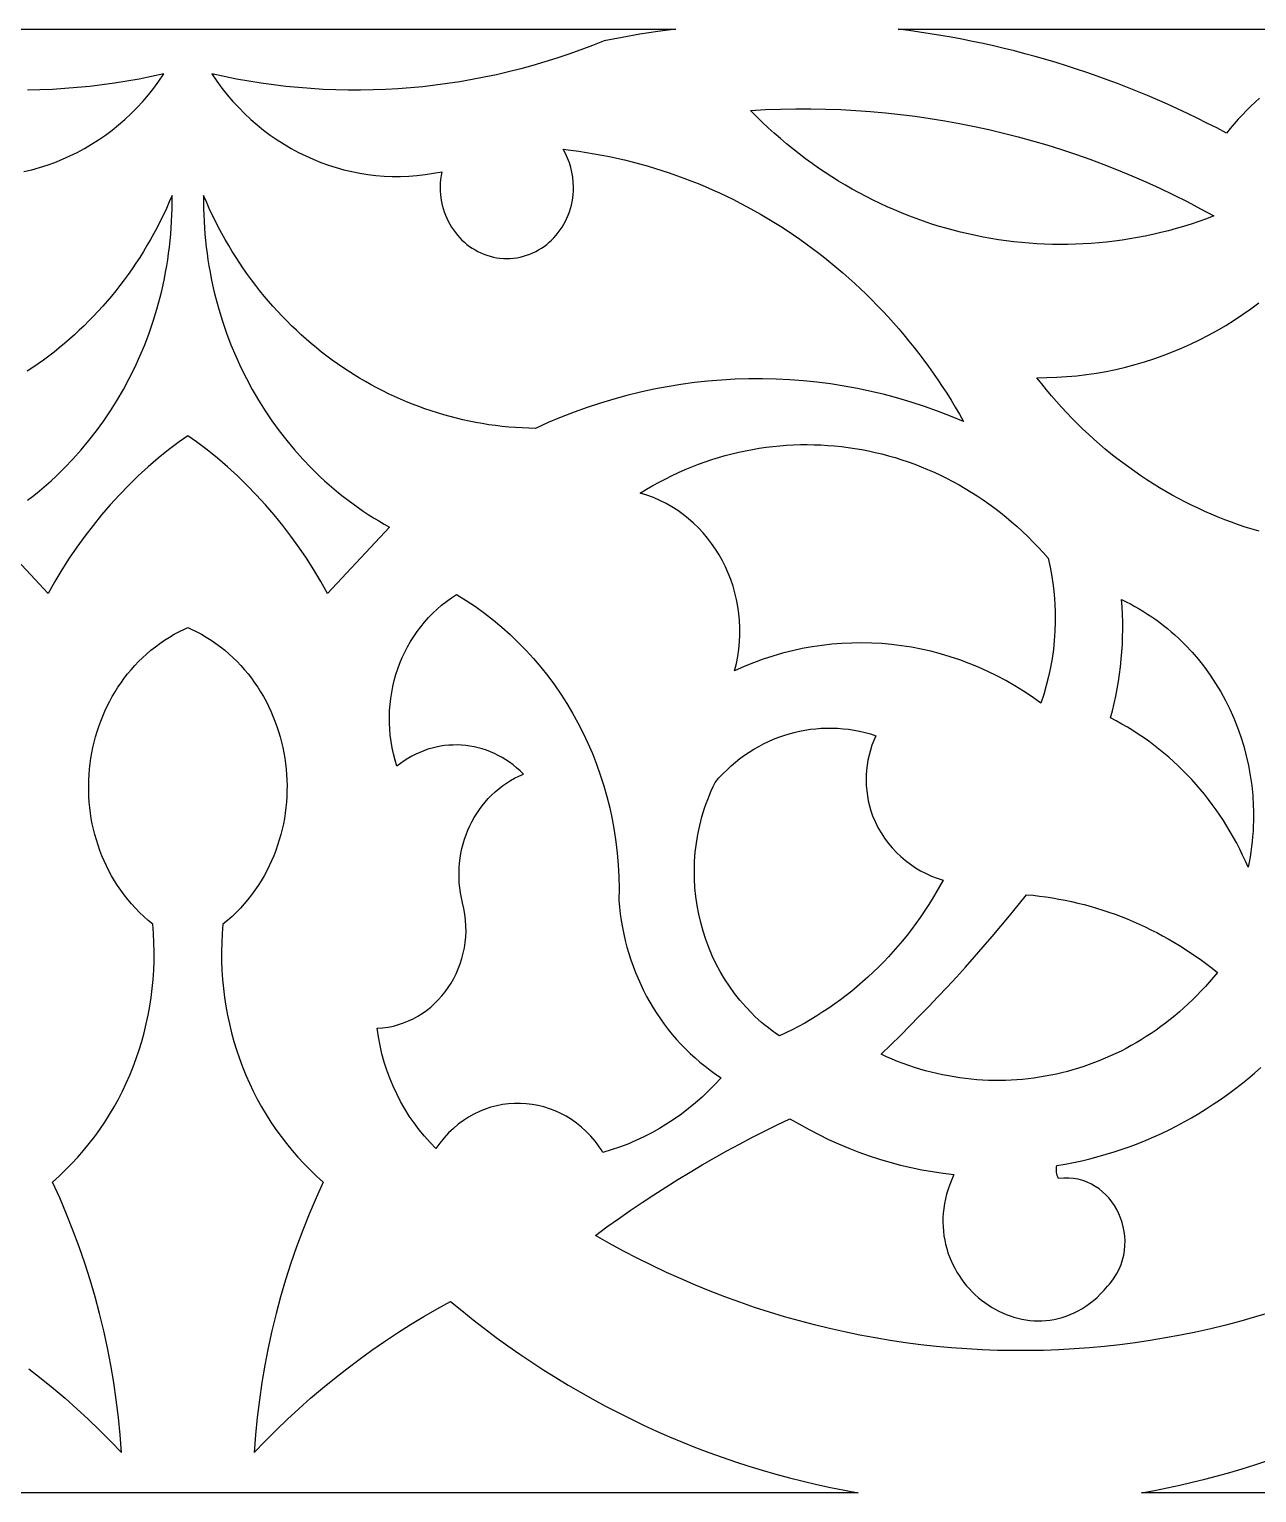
# Model space of a CAD drawing. Extents: x 1908 to 2928, y -299 to 721.
# Drawn here: x 2408.9 to 2476, y 541.4 to 621.4 of the extents above; entities that cross this region are included whole.
import ezdxf

# ---------------------------------------------------------------- set-up
doc = ezdxf.new("R2010")
doc.units = 0
doc.layers.add('BITMAP_LAYER', color=18, linetype='CONTINUOUS')

msp = doc.modelspace()

# ---------------------------------------------------------------- linework, layer by layer
at = {"layer": 'BITMAP_LAYER'}
for points in [[(2390.869, 621.421), (2444.239, 621.421), (2443.258, 621.294), (2442.28, 621.147), (2441.304, 620.98), (2440.33, 620.794), (2439.687, 620.537), (2439.041, 620.292), (2438.391, 620.06), (2437.738, 619.841), (2437.082, 619.635), (2436.424, 619.441), (2435.763, 619.261), (2435.099, 619.093), (2434.434, 618.938), (2433.766, 618.796), (2433.096, 618.667), (2432.424, 618.552), (2431.751, 618.449), (2431.076, 618.359), (2430.4, 618.282), (2429.722, 618.218), (2429.044, 618.167), (2428.365, 618.129), (2427.685, 618.104), (2427.005, 618.093), (2426.324, 618.094), (2425.643, 618.109), (2424.963, 618.137), (2424.282, 618.178), (2423.602, 618.232), (2422.922, 618.299), (2422.242, 618.38), (2421.564, 618.474), (2420.886, 618.581), (2420.21, 618.701), (2419.535, 618.835), (2418.861, 618.982), (2419.133, 618.586), (2419.416, 618.204), (2419.711, 617.835), (2420.017, 617.479), (2420.334, 617.137), (2420.661, 616.808), (2420.998, 616.494), (2421.344, 616.193), (2421.699, 615.906), (2422.064, 615.634), (2422.436, 615.377), (2422.816, 615.134), (2423.204, 614.906), (2423.598, 614.693), (2424, 614.495), (2424.407, 614.313), (2424.82, 614.147), (2425.239, 613.996), (2425.663, 613.861), (2426.091, 613.742), (2426.524, 613.64), (2426.96, 613.554), (2427.4, 613.484), (2427.842, 613.432), (2428.288, 613.396), (2428.735, 613.377), (2429.184, 613.376), (2429.634, 613.393), (2430.086, 613.427), (2430.538, 613.478), (2430.99, 613.548), (2431.441, 613.636), (2431.402, 613.429), (2431.374, 613.217), (2431.357, 613), (2431.352, 612.781), (2431.356, 612.58), (2431.371, 612.383), (2431.394, 612.188), (2431.426, 611.996), (2431.467, 611.808), (2431.516, 611.623), (2431.573, 611.442), (2431.638, 611.266), (2431.711, 611.093), (2431.792, 610.926), (2431.88, 610.763), (2431.974, 610.605), (2432.076, 610.452), (2432.184, 610.305), (2432.299, 610.164), (2432.42, 610.029), (2432.546, 609.9), (2432.678, 609.778), (2432.816, 609.662), (2432.959, 609.553), (2433.107, 609.452), (2433.26, 609.359), (2433.417, 609.273), (2433.578, 609.195), (2433.744, 609.125), (2433.913, 609.064), (2434.086, 609.011), (2434.263, 608.968), (2434.442, 608.934), (2434.625, 608.909), (2434.81, 608.894), (2434.997, 608.889), (2435.185, 608.894), (2435.37, 608.909), (2435.553, 608.934), (2435.732, 608.968), (2435.909, 609.011), (2436.082, 609.064), (2436.251, 609.125), (2436.417, 609.195), (2436.578, 609.273), (2436.735, 609.359), (2436.888, 609.452), (2437.036, 609.553), (2437.179, 609.662), (2437.316, 609.778), (2437.449, 609.9), (2437.575, 610.029), (2437.696, 610.164), (2437.811, 610.305), (2437.919, 610.452), (2438.021, 610.605), (2438.115, 610.763), (2438.203, 610.926), (2438.284, 611.093), (2438.357, 611.266), (2438.422, 611.442), (2438.479, 611.623), (2438.528, 611.808), (2438.569, 611.996), (2438.601, 612.188), (2438.624, 612.383), (2438.638, 612.58), (2438.643, 612.781), (2438.634, 613.057), (2438.607, 613.331), (2438.561, 613.601), (2438.499, 613.866), (2438.419, 614.126), (2438.322, 614.379), (2438.209, 614.624), (2438.079, 614.86), (2438.505, 614.81), (2438.928, 614.753), (2439.351, 614.69), (2439.771, 614.62), (2440.19, 614.544), (2440.608, 614.461), (2441.023, 614.372), (2441.437, 614.277), (2441.849, 614.175), (2442.259, 614.067), (2442.667, 613.953), (2443.073, 613.833), (2443.476, 613.706), (2443.878, 613.573), (2444.277, 613.435), (2444.675, 613.29), (2445.069, 613.139), (2445.462, 612.983), (2445.852, 612.82), (2446.239, 612.651), (2446.624, 612.477), (2447.007, 612.297), (2447.386, 612.111), (2447.763, 611.919), (2448.138, 611.722), (2448.509, 611.519), (2448.877, 611.31), (2449.243, 611.096), (2449.606, 610.876), (2449.965, 610.651), (2450.321, 610.42), (2450.675, 610.184), (2451.025, 609.943), (2451.371, 609.696), (2451.715, 609.444), (2452.055, 609.186), (2452.392, 608.923), (2452.725, 608.655), (2453.054, 608.382), (2453.38, 608.104), (2453.702, 607.821), (2454.021, 607.532), (2454.336, 607.239), (2454.647, 606.94), (2454.954, 606.637), (2455.257, 606.329), (2455.556, 606.016), (2455.851, 605.698), (2456.142, 605.375), (2456.428, 605.048), (2456.711, 604.715), (2456.989, 604.379), (2457.263, 604.037), (2457.532, 603.691), (2457.797, 603.34), (2458.058, 602.985), (2458.314, 602.626), (2458.565, 602.262), (2458.812, 601.893), (2459.054, 601.52), (2459.291, 601.143), (2459.523, 600.762), (2459.751, 600.376), (2459.973, 599.986), (2459.264, 600.279), (2458.55, 600.553), (2457.832, 600.806), (2457.109, 601.04), (2456.383, 601.254), (2455.653, 601.449), (2454.919, 601.624), (2454.183, 601.779), (2453.445, 601.914), (2452.704, 602.03), (2451.961, 602.126), (2451.217, 602.202), (2450.472, 602.259), (2449.726, 602.296), (2448.98, 602.313), (2448.233, 602.311), (2447.487, 602.289), (2446.742, 602.247), (2445.997, 602.186), (2445.254, 602.105), (2444.512, 602.005), (2443.773, 601.884), (2443.036, 601.745), (2442.301, 601.585), (2441.57, 601.406), (2440.842, 601.208), (2440.118, 600.989), (2439.398, 600.752), (2438.682, 600.494), (2437.971, 600.217), (2437.266, 599.921), (2436.565, 599.605), (2436.197, 599.612), (2435.831, 599.627), (2435.465, 599.649), (2435.101, 599.678), (2434.738, 599.714), (2434.377, 599.757), (2434.017, 599.806), (2433.659, 599.863), (2433.303, 599.926), (2432.948, 599.996), (2432.595, 600.073), (2432.245, 600.156), (2431.896, 600.246), (2431.549, 600.342), (2431.204, 600.445), (2430.862, 600.554), (2430.522, 600.669), (2430.184, 600.791), (2429.848, 600.919), (2429.516, 601.053), (2429.185, 601.194), (2428.857, 601.34), (2428.532, 601.493), (2428.21, 601.651), (2427.891, 601.816), (2427.574, 601.986), (2427.261, 602.163), (2426.95, 602.345), (2426.643, 602.533), (2426.339, 602.726), (2426.038, 602.925), (2425.741, 603.13), (2425.447, 603.34), (2425.156, 603.556), (2424.869, 603.778), (2424.586, 604.004), (2424.306, 604.236), (2424.03, 604.474), (2423.758, 604.716), (2423.49, 604.964), (2423.226, 605.217), (2422.966, 605.475), (2422.71, 605.738), (2422.458, 606.006), (2422.211, 606.279), (2421.968, 606.557), (2421.729, 606.84), (2421.495, 607.128), (2421.265, 607.42), (2421.04, 607.717), (2420.82, 608.019), (2420.604, 608.325), (2420.394, 608.636), (2420.188, 608.951), (2419.987, 609.271), (2419.792, 609.595), (2419.601, 609.924), (2419.416, 610.257), (2419.236, 610.594), (2419.061, 610.935), (2418.892, 611.281), (2418.728, 611.63), (2418.57, 611.984), (2418.417, 612.341), (2418.415, 611.985), (2418.418, 611.629), (2418.427, 611.274), (2418.443, 610.921), (2418.463, 610.568), (2418.49, 610.217), (2418.522, 609.867), (2418.56, 609.518), (2418.604, 609.171), (2418.653, 608.825), (2418.708, 608.481), (2418.769, 608.138), (2418.834, 607.797), (2418.906, 607.458), (2418.982, 607.121), (2419.064, 606.785), (2419.244, 606.12), (2419.446, 605.463), (2419.667, 604.815), (2419.91, 604.176), (2420.172, 603.547), (2420.454, 602.929), (2420.756, 602.322), (2421.077, 601.726), (2421.417, 601.142), (2421.776, 600.571), (2422.153, 600.013), (2422.547, 599.469), (2422.96, 598.939), (2423.39, 598.424), (2423.837, 597.924), (2424.301, 597.44), (2424.539, 597.204), (2424.781, 596.972), (2425.028, 596.745), (2425.278, 596.522), (2425.532, 596.303), (2425.79, 596.088), (2426.052, 595.879), (2426.318, 595.673), (2426.588, 595.473), (2426.862, 595.277), (2427.139, 595.085), (2427.42, 594.899), (2427.705, 594.718), (2427.993, 594.541), (2428.285, 594.37), (2428.581, 594.203), (2425.189, 590.582), (2424.823, 591.236), (2424.439, 591.877), (2424.039, 592.504), (2423.622, 593.118), (2423.189, 593.717), (2422.74, 594.303), (2422.275, 594.873), (2421.794, 595.429), (2421.299, 595.969), (2420.788, 596.494), (2420.263, 597.002), (2419.725, 597.494), (2419.172, 597.969), (2418.606, 598.427), (2418.026, 598.867), (2417.554, 599.204), (2417.081, 598.867), (2416.502, 598.427), (2415.936, 597.969), (2415.383, 597.494), (2414.844, 597.002), (2414.32, 596.494), (2413.809, 595.969), (2413.314, 595.429), (2412.833, 594.873), (2412.368, 594.303), (2411.919, 593.717), (2411.486, 593.118), (2411.069, 592.504), (2410.668, 591.877), (2410.285, 591.236), (2409.919, 590.582), (2406.527, 594.203)], [(2476.162, 617.662), (2475.922, 617.44), (2475.686, 617.212), (2475.454, 616.98), (2475.225, 616.743), (2475, 616.501), (2474.779, 616.254), (2474.561, 616.003), (2474.348, 615.747), (2473.819, 616.025), (2473.286, 616.297), (2472.752, 616.563), (2472.215, 616.822), (2471.675, 617.075), (2471.133, 617.321), (2470.589, 617.561), (2470.043, 617.794), (2469.494, 618.021), (2468.944, 618.241), (2468.391, 618.455), (2467.836, 618.663), (2467.279, 618.864), (2466.721, 619.058), (2466.16, 619.246), (2465.598, 619.427), (2465.034, 619.602), (2464.468, 619.77), (2463.901, 619.931), (2463.332, 620.086), (2462.761, 620.234), (2462.189, 620.376), (2461.615, 620.511), (2461.04, 620.639), (2460.464, 620.76), (2459.886, 620.875), (2459.307, 620.983), (2458.727, 621.084), (2458.146, 621.179), (2457.563, 621.266), (2456.98, 621.347), (2456.395, 621.421), (2482.804, 621.421)], [(2408.584, 613.64), (2409.017, 613.742), (2409.445, 613.861), (2409.869, 613.996), (2410.287, 614.147), (2410.701, 614.313), (2411.108, 614.495), (2411.51, 614.693), (2411.904, 614.906), (2412.292, 615.134), (2412.672, 615.377), (2413.044, 615.634), (2413.408, 615.906), (2413.764, 616.193), (2414.11, 616.494), (2414.447, 616.808), (2414.774, 617.137), (2415.091, 617.479), (2415.397, 617.835), (2415.692, 618.204), (2415.975, 618.586), (2416.247, 618.982), (2415.573, 618.835), (2414.898, 618.701), (2414.221, 618.581), (2413.544, 618.474), (2412.865, 618.38), (2412.186, 618.299), (2411.506, 618.232), (2410.826, 618.178), (2410.145, 618.137), (2409.464, 618.109), (2408.784, 618.094)], [(2408.789, 595.673), (2409.055, 595.879), (2409.318, 596.088), (2409.576, 596.303), (2409.83, 596.522), (2410.08, 596.745), (2410.327, 596.972), (2410.569, 597.204), (2410.807, 597.44), (2411.271, 597.924), (2411.718, 598.424), (2412.148, 598.939), (2412.56, 599.469), (2412.955, 600.013), (2413.332, 600.571), (2413.691, 601.142), (2414.031, 601.726), (2414.352, 602.322), (2414.653, 602.929), (2414.936, 603.547), (2415.198, 604.176), (2415.44, 604.815), (2415.662, 605.463), (2415.863, 606.12), (2416.043, 606.785), (2416.126, 607.121), (2416.202, 607.458), (2416.273, 607.797), (2416.339, 608.138), (2416.4, 608.481), (2416.454, 608.825), (2416.504, 609.171), (2416.547, 609.518), (2416.585, 609.867), (2416.618, 610.217), (2416.644, 610.568), (2416.665, 610.921), (2416.68, 611.274), (2416.69, 611.629), (2416.693, 611.985), (2416.691, 612.341), (2416.538, 611.984), (2416.38, 611.63), (2416.216, 611.281), (2416.047, 610.935), (2415.872, 610.594), (2415.692, 610.257), (2415.507, 609.924), (2415.316, 609.595), (2415.121, 609.271), (2414.92, 608.951), (2414.714, 608.636), (2414.503, 608.325), (2414.288, 608.019), (2414.068, 607.717), (2413.843, 607.42), (2413.613, 607.128), (2413.379, 606.84), (2413.14, 606.557), (2412.897, 606.279), (2412.65, 606.006), (2412.398, 605.738), (2412.142, 605.475), (2411.882, 605.217), (2411.618, 604.964), (2411.35, 604.716), (2411.078, 604.474), (2410.802, 604.236), (2410.522, 604.004), (2410.239, 603.778), (2409.952, 603.556), (2409.661, 603.34), (2409.367, 603.13), (2409.07, 602.925), (2408.769, 602.726)], [(2476.137, 593.979), (2475.758, 594.092), (2475.381, 594.212), (2475.006, 594.338), (2474.632, 594.471), (2474.261, 594.611), (2473.892, 594.757), (2473.526, 594.91), (2473.162, 595.069), (2472.8, 595.234), (2472.441, 595.406), (2472.084, 595.585), (2471.73, 595.77), (2471.379, 595.961), (2471.031, 596.158), (2470.685, 596.362), (2470.343, 596.572), (2470.004, 596.789), (2469.668, 597.011), (2469.335, 597.24), (2469.006, 597.475), (2468.68, 597.715), (2468.357, 597.962), (2468.038, 598.215), (2467.723, 598.474), (2467.411, 598.739), (2467.104, 599.01), (2466.8, 599.287), (2466.5, 599.57), (2466.204, 599.858), (2465.912, 600.153), (2465.625, 600.453), (2465.341, 600.759), (2465.063, 601.07), (2464.788, 601.388), (2464.518, 601.711), (2464.253, 602.039), (2463.992, 602.374), (2464.539, 602.378), (2465.085, 602.398), (2465.628, 602.433), (2466.169, 602.483), (2466.707, 602.548), (2467.243, 602.627), (2467.775, 602.722), (2468.305, 602.83), (2468.831, 602.954), (2469.353, 603.092), (2469.871, 603.244), (2470.385, 603.41), (2470.894, 603.59), (2471.399, 603.784), (2471.899, 603.991), (2472.393, 604.213), (2472.882, 604.448), (2473.365, 604.696), (2473.842, 604.958), (2474.313, 605.232), (2474.777, 605.52), (2475.235, 605.821), (2475.685, 606.135), (2476.128, 606.461)], [(2408.86, 548.199), (2409.529, 547.674), (2410.188, 547.135), (2410.837, 546.582), (2411.476, 546.015), (2412.106, 545.436), (2412.724, 544.843), (2413.332, 544.236), (2413.929, 543.617), (2413.856, 544.581), (2413.76, 545.541), (2413.642, 546.498), (2413.502, 547.45), (2413.341, 548.398), (2413.157, 549.341), (2412.952, 550.279), (2412.726, 551.21), (2412.477, 552.136), (2412.208, 553.055), (2411.917, 553.966), (2411.606, 554.87), (2411.273, 555.767), (2410.919, 556.655), (2410.545, 557.534), (2410.15, 558.404), (2410.514, 558.728), (2410.866, 559.064), (2411.208, 559.41), (2411.538, 559.766), (2411.857, 560.132), (2412.164, 560.507), (2412.459, 560.892), (2412.742, 561.285), (2413.014, 561.686), (2413.273, 562.096), (2413.52, 562.514), (2413.754, 562.939), (2413.976, 563.371), (2414.185, 563.81), (2414.382, 564.255), (2414.565, 564.707), (2414.735, 565.164), (2414.892, 565.627), (2415.036, 566.095), (2415.167, 566.567), (2415.283, 567.045), (2415.387, 567.526), (2415.476, 568.011), (2415.551, 568.5), (2415.612, 568.992), (2415.659, 569.486), (2415.692, 569.983), (2415.71, 570.482), (2415.713, 570.983), (2415.702, 571.486), (2415.676, 571.99), (2415.634, 572.494), (2415.382, 572.706), (2415.139, 572.924), (2414.906, 573.148), (2414.683, 573.379), (2414.469, 573.615), (2414.265, 573.857), (2414.07, 574.104), (2413.885, 574.357), (2413.709, 574.614), (2413.543, 574.875), (2413.387, 575.141), (2413.239, 575.412), (2413.101, 575.686), (2412.973, 575.963), (2412.853, 576.244), (2412.743, 576.528), (2412.642, 576.814), (2412.55, 577.103), (2412.468, 577.395), (2412.394, 577.688), (2412.33, 577.984), (2412.275, 578.28), (2412.228, 578.578), (2412.191, 578.878), (2412.163, 579.177), (2412.143, 579.478), (2412.133, 579.778), (2412.131, 580.079), (2412.138, 580.379), (2412.154, 580.679), (2412.179, 580.978), (2412.212, 581.277), (2412.254, 581.573), (2412.305, 581.869), (2412.364, 582.162), (2412.432, 582.454), (2412.508, 582.743), (2412.593, 583.03), (2412.686, 583.314), (2412.788, 583.595), (2412.898, 583.873), (2413.017, 584.147), (2413.144, 584.417), (2413.279, 584.683), (2413.422, 584.945), (2413.574, 585.203), (2413.734, 585.455), (2413.902, 585.703), (2414.078, 585.945), (2414.263, 586.182), (2414.455, 586.413), (2414.655, 586.638), (2414.864, 586.856), (2415.08, 587.068), (2415.304, 587.273), (2415.537, 587.471), (2415.777, 587.662), (2416.024, 587.845), (2416.28, 588.02), (2416.544, 588.187), (2416.815, 588.346), (2417.094, 588.496), (2417.38, 588.637), (2417.554, 588.715), (2417.728, 588.637), (2418.014, 588.496), (2418.293, 588.346), (2418.564, 588.187), (2418.828, 588.02), (2419.083, 587.845), (2419.331, 587.662), (2419.571, 587.471), (2419.803, 587.273), (2420.028, 587.068), (2420.244, 586.856), (2420.452, 586.638), (2420.653, 586.413), (2420.845, 586.182), (2421.03, 585.945), (2421.206, 585.703), (2421.374, 585.455), (2421.534, 585.203), (2421.685, 584.945), (2421.829, 584.683), (2421.964, 584.417), (2422.091, 584.147), (2422.21, 583.873), (2422.32, 583.595), (2422.422, 583.314), (2422.515, 583.03), (2422.6, 582.743), (2422.676, 582.454), (2422.744, 582.162), (2422.803, 581.869), (2422.854, 581.573), (2422.896, 581.277), (2422.929, 580.978), (2422.954, 580.679), (2422.97, 580.379), (2422.977, 580.079), (2422.975, 579.778), (2422.964, 579.478), (2422.945, 579.177), (2422.917, 578.878), (2422.879, 578.578), (2422.833, 578.28), (2422.778, 577.984), (2422.713, 577.688), (2422.64, 577.395), (2422.557, 577.103), (2422.466, 576.814), (2422.365, 576.528), (2422.255, 576.244), (2422.135, 575.963), (2422.007, 575.686), (2421.869, 575.412), (2421.721, 575.141), (2421.565, 574.875), (2421.398, 574.614), (2421.223, 574.357), (2421.038, 574.104), (2420.843, 573.857), (2420.639, 573.615), (2420.425, 573.379), (2420.202, 573.148), (2419.969, 572.924), (2419.726, 572.706), (2419.473, 572.494), (2419.432, 571.99), (2419.406, 571.486), (2419.395, 570.983), (2419.398, 570.482), (2419.416, 569.983), (2419.449, 569.486), (2419.496, 568.992), (2419.557, 568.5), (2419.632, 568.011), (2419.721, 567.526), (2419.824, 567.045), (2419.941, 566.567), (2420.072, 566.095), (2420.215, 565.627), (2420.373, 565.164), (2420.543, 564.707), (2420.726, 564.255), (2420.923, 563.81), (2421.132, 563.371), (2421.354, 562.939), (2421.588, 562.514), (2421.835, 562.096), (2422.094, 561.686), (2422.365, 561.285), (2422.649, 560.892), (2422.944, 560.507), (2423.251, 560.132), (2423.57, 559.766), (2423.9, 559.41), (2424.241, 559.064), (2424.594, 558.728), (2424.958, 558.404), (2424.563, 557.534), (2424.189, 556.655), (2423.835, 555.767), (2423.502, 554.87), (2423.19, 553.966), (2422.9, 553.055), (2422.63, 552.136), (2422.382, 551.21), (2422.156, 550.279), (2421.951, 549.341), (2421.767, 548.398), (2421.605, 547.45), (2421.466, 546.498), (2421.348, 545.541), (2421.252, 544.581), (2421.178, 543.617), (2421.776, 544.236), (2422.384, 544.843), (2423.002, 545.436), (2423.631, 546.015), (2424.271, 546.582), (2424.92, 547.135), (2425.579, 547.674), (2426.248, 548.199), (2426.926, 548.71), (2427.614, 549.207), (2428.311, 549.69), (2429.016, 550.158), (2429.731, 550.611), (2430.453, 551.05), (2431.184, 551.474), (2431.923, 551.883), (2432.537, 551.374), (2433.158, 550.877), (2433.785, 550.391), (2434.419, 549.916), (2435.059, 549.452), (2435.705, 549), (2436.358, 548.559), (2437.016, 548.13), (2437.679, 547.712), (2438.349, 547.307), (2439.024, 546.912), (2439.704, 546.53), (2440.39, 546.159), (2441.08, 545.8), (2441.776, 545.453), (2442.476, 545.118), (2443.181, 544.795), (2443.89, 544.484), (2444.604, 544.185), (2445.322, 543.898), (2446.044, 543.624), (2446.77, 543.361), (2447.5, 543.111), (2448.233, 542.873), (2448.971, 542.648), (2449.711, 542.435), (2450.455, 542.234), (2451.202, 542.047), (2451.952, 541.871), (2452.704, 541.709), (2453.46, 541.559), (2454.218, 541.421), (2417.554, 541.421), (2380.89, 541.421)], [(2476.758, 551.276), (2475.947, 551.031), (2475.133, 550.802), (2474.315, 550.587), (2473.495, 550.388), (2472.672, 550.204), (2471.847, 550.035), (2471.019, 549.881), (2470.19, 549.743), (2469.359, 549.62), (2468.526, 549.512), (2467.691, 549.42), (2466.856, 549.343), (2466.019, 549.282), (2465.181, 549.235), (2464.343, 549.204), (2463.504, 549.189), (2462.665, 549.189), (2461.826, 549.204), (2460.987, 549.235), (2460.149, 549.281), (2459.31, 549.343), (2458.473, 549.42), (2457.636, 549.512), (2456.8, 549.62), (2455.966, 549.744), (2455.133, 549.883), (2454.302, 550.038), (2453.472, 550.208), (2452.645, 550.393), (2451.82, 550.595), (2450.997, 550.811), (2450.177, 551.044), (2449.359, 551.292), (2448.545, 551.555), (2447.734, 551.835), (2446.926, 552.129), (2446.122, 552.44), (2445.321, 552.766), (2444.525, 553.108), (2443.732, 553.465), (2442.944, 553.839), (2442.161, 554.228), (2441.382, 554.632), (2440.608, 555.053), (2439.839, 555.489), (2440.47, 555.949), (2441.106, 556.401), (2441.747, 556.845), (2442.392, 557.281), (2443.042, 557.709), (2443.697, 558.128), (2444.356, 558.54), (2445.019, 558.943), (2445.687, 559.338), (2446.359, 559.725), (2447.035, 560.103), (2447.715, 560.473), (2448.4, 560.835), (2449.088, 561.188), (2449.781, 561.533), (2450.477, 561.869), (2450.998, 561.563), (2451.525, 561.271), (2452.059, 560.995), (2452.599, 560.734), (2453.145, 560.488), (2453.696, 560.257), (2454.252, 560.042), (2454.814, 559.842), (2455.38, 559.658), (2455.95, 559.489), (2456.525, 559.336), (2457.103, 559.2), (2457.685, 559.079), (2458.27, 558.974), (2458.858, 558.886), (2459.449, 558.814), (2459.329, 558.546), (2459.222, 558.279), (2459.13, 558.013), (2459.051, 557.749), (2458.986, 557.487), (2458.933, 557.226), (2458.893, 556.967), (2458.865, 556.711), (2458.85, 556.457), (2458.846, 556.206), (2458.854, 555.958), (2458.873, 555.713), (2458.903, 555.472), (2458.943, 555.234), (2458.993, 555), (2459.054, 554.77), (2459.124, 554.544), (2459.204, 554.323), (2459.293, 554.106), (2459.39, 553.894), (2459.496, 553.688), (2459.61, 553.487), (2459.733, 553.291), (2459.862, 553.101), (2459.999, 552.917), (2460.143, 552.739), (2460.294, 552.568), (2460.451, 552.403), (2460.614, 552.245), (2460.783, 552.094), (2460.958, 551.951), (2461.137, 551.815), (2461.322, 551.686), (2461.511, 551.566), (2461.705, 551.454), (2461.902, 551.35), (2462.104, 551.254), (2462.308, 551.168), (2462.516, 551.09), (2462.727, 551.022), (2462.94, 550.963), (2463.155, 550.914), (2463.373, 550.875), (2463.592, 550.845), (2463.812, 550.827), (2464.033, 550.818), (2464.256, 550.82), (2464.478, 550.834), (2464.701, 550.858), (2464.923, 550.894), (2465.145, 550.942), (2465.367, 551.001), (2465.587, 551.072), (2465.806, 551.156), (2466.023, 551.252), (2466.238, 551.361), (2466.451, 551.482), (2466.662, 551.617), (2466.87, 551.765), (2467.074, 551.927), (2467.275, 552.102), (2467.473, 552.292), (2467.666, 552.495), (2467.855, 552.713), (2467.954, 552.824), (2468.046, 552.936), (2468.215, 553.168), (2468.361, 553.406), (2468.486, 553.651), (2468.589, 553.901), (2468.672, 554.155), (2468.734, 554.411), (2468.777, 554.67), (2468.801, 554.929), (2468.805, 555.188), (2468.792, 555.446), (2468.761, 555.701), (2468.712, 555.952), (2468.647, 556.199), (2468.566, 556.44), (2468.468, 556.674), (2468.356, 556.9), (2468.229, 557.117), (2468.087, 557.324), (2467.932, 557.52), (2467.763, 557.703), (2467.582, 557.874), (2467.388, 558.029), (2467.182, 558.17), (2466.965, 558.293), (2466.738, 558.399), (2466.499, 558.487), (2466.251, 558.554), (2465.994, 558.6), (2465.728, 558.625), (2465.454, 558.626), (2465.171, 558.603), (2465.133, 558.685), (2465.101, 558.77), (2465.077, 558.857), (2465.061, 558.946), (2465.051, 559.036), (2465.05, 559.127), (2465.056, 559.218), (2465.069, 559.309), (2465.527, 559.386), (2465.982, 559.474), (2466.435, 559.571), (2466.885, 559.678), (2467.333, 559.795), (2467.777, 559.921), (2468.219, 560.057), (2468.658, 560.202), (2469.093, 560.356), (2469.526, 560.52), (2469.954, 560.693), (2470.379, 560.876), (2470.801, 561.067), (2471.218, 561.267), (2471.632, 561.477), (2472.041, 561.695), (2472.446, 561.922), (2472.847, 562.158), (2473.244, 562.402), (2473.635, 562.656), (2474.022, 562.917), (2474.404, 563.187), (2474.782, 563.466), (2475.154, 563.753), (2475.52, 564.048), (2475.882, 564.351), (2476.238, 564.663)], [(2504.935, 541.421), (2469.713, 541.421), (2470.409, 541.547), (2471.104, 541.684), (2471.796, 541.831), (2472.486, 541.99), (2473.173, 542.158), (2473.858, 542.338), (2474.54, 542.528), (2475.219, 542.728), (2475.896, 542.939), (2476.569, 543.16)]]:
    msp.add_lwpolyline(points, dxfattribs=at)
for points in [[(2452.438, 617.06), (2453.258, 617.031), (2454.077, 616.987), (2454.895, 616.929), (2455.711, 616.856), (2456.525, 616.768), (2457.337, 616.666), (2458.148, 616.549), (2458.956, 616.418), (2459.762, 616.272), (2460.566, 616.111), (2461.366, 615.937), (2462.164, 615.748), (2462.959, 615.544), (2463.75, 615.327), (2464.539, 615.095), (2465.323, 614.849), (2466.104, 614.588), (2466.881, 614.314), (2467.654, 614.025), (2468.423, 613.723), (2469.187, 613.406), (2469.947, 613.076), (2470.702, 612.731), (2471.452, 612.373), (2472.197, 612), (2472.937, 611.614), (2473.671, 611.214), (2473.258, 611.06), (2472.844, 610.913), (2472.429, 610.775), (2472.012, 610.644), (2471.594, 610.522), (2471.175, 610.408), (2470.756, 610.303), (2470.335, 610.205), (2469.914, 610.115), (2469.491, 610.034), (2469.069, 609.96), (2468.646, 609.894), (2468.222, 609.837), (2467.798, 609.787), (2467.374, 609.745), (2466.95, 609.712), (2466.526, 609.686), (2466.102, 609.668), (2465.678, 609.658), (2465.254, 609.655), (2464.831, 609.661), (2464.408, 609.674), (2463.986, 609.695), (2463.564, 609.724), (2463.144, 609.761), (2462.724, 609.805), (2462.305, 609.857), (2461.887, 609.916), (2461.47, 609.984), (2461.054, 610.058), (2460.64, 610.141), (2460.227, 610.231), (2459.816, 610.328), (2459.406, 610.433), (2458.998, 610.546), (2458.591, 610.666), (2458.187, 610.794), (2457.784, 610.929), (2457.384, 611.071), (2456.986, 611.221), (2456.59, 611.378), (2456.196, 611.543), (2455.805, 611.715), (2455.417, 611.894), (2455.031, 612.08), (2454.648, 612.274), (2454.267, 612.475), (2453.89, 612.683), (2453.516, 612.899), (2453.144, 613.122), (2452.776, 613.351), (2452.411, 613.588), (2452.05, 613.832), (2451.692, 614.084), (2451.338, 614.342), (2450.988, 614.607), (2450.641, 614.88), (2450.298, 615.159), (2449.959, 615.445), (2449.624, 615.739), (2449.293, 616.039), (2448.967, 616.346), (2448.645, 616.66), (2448.327, 616.981), (2449.15, 617.027), (2449.973, 617.057), (2450.796, 617.073), (2451.617, 617.074)], [(2451.8, 598.712), (2452.175, 598.699), (2452.549, 598.677), (2452.923, 598.647), (2453.295, 598.608), (2453.667, 598.561), (2454.038, 598.506), (2454.408, 598.443), (2454.776, 598.371), (2455.143, 598.292), (2455.509, 598.204), (2455.873, 598.108), (2456.235, 598.004), (2456.595, 597.891), (2456.953, 597.771), (2457.309, 597.642), (2457.662, 597.506), (2458.013, 597.361), (2458.362, 597.208), (2458.708, 597.048), (2459.051, 596.879), (2459.391, 596.703), (2459.728, 596.518), (2460.062, 596.326), (2460.392, 596.125), (2460.719, 595.917), (2461.042, 595.701), (2461.362, 595.477), (2461.678, 595.245), (2461.99, 595.006), (2462.297, 594.758), (2462.601, 594.503), (2462.9, 594.241), (2463.194, 593.97), (2463.484, 593.692), (2463.769, 593.406), (2464.05, 593.113), (2464.325, 592.811), (2464.595, 592.503), (2464.706, 592.01), (2464.799, 591.515), (2464.873, 591.017), (2464.929, 590.517), (2464.967, 590.017), (2464.988, 589.515), (2464.99, 589.014), (2464.974, 588.512), (2464.94, 588.012), (2464.888, 587.514), (2464.818, 587.018), (2464.73, 586.524), (2464.625, 586.034), (2464.501, 585.547), (2464.36, 585.065), (2464.201, 584.588), (2463.735, 584.92), (2463.262, 585.236), (2462.782, 585.533), (2462.294, 585.814), (2461.8, 586.076), (2461.299, 586.321), (2460.793, 586.548), (2460.281, 586.758), (2459.764, 586.949), (2459.243, 587.123), (2458.717, 587.279), (2458.188, 587.417), (2457.655, 587.537), (2457.12, 587.639), (2456.582, 587.723), (2456.042, 587.789), (2455.5, 587.837), (2454.957, 587.867), (2454.413, 587.878), (2453.869, 587.871), (2453.325, 587.846), (2452.781, 587.803), (2452.238, 587.741), (2451.696, 587.661), (2451.156, 587.562), (2450.618, 587.445), (2450.082, 587.309), (2449.549, 587.154), (2449.02, 586.981), (2448.494, 586.789), (2447.972, 586.579), (2447.455, 586.349), (2447.551, 586.744), (2447.628, 587.14), (2447.685, 587.535), (2447.722, 587.929), (2447.741, 588.322), (2447.741, 588.713), (2447.722, 589.101), (2447.686, 589.485), (2447.632, 589.866), (2447.561, 590.242), (2447.473, 590.613), (2447.368, 590.977), (2447.247, 591.336), (2447.11, 591.687), (2446.958, 592.03), (2446.79, 592.365), (2446.607, 592.691), (2446.409, 593.007), (2446.198, 593.313), (2445.972, 593.608), (2445.733, 593.891), (2445.48, 594.162), (2445.215, 594.421), (2444.936, 594.665), (2444.646, 594.896), (2444.344, 595.112), (2444.03, 595.313), (2443.704, 595.498), (2443.368, 595.666), (2443.021, 595.817), (2442.664, 595.95), (2442.297, 596.065), (2442.64, 596.276), (2442.986, 596.478), (2443.335, 596.671), (2443.686, 596.855), (2444.039, 597.03), (2444.395, 597.197), (2444.753, 597.355), (2445.113, 597.504), (2445.475, 597.644), (2445.839, 597.776), (2446.205, 597.899), (2446.572, 598.013), (2446.94, 598.118), (2447.31, 598.215), (2447.681, 598.304), (2448.053, 598.383), (2448.426, 598.454), (2448.799, 598.517), (2449.173, 598.571), (2449.548, 598.617), (2449.923, 598.654), (2450.299, 598.682), (2450.674, 598.702), (2451.05, 598.714), (2451.425, 598.717)], [(2432.77, 590.2), (2433.281, 589.859), (2433.778, 589.501), (2434.262, 589.126), (2434.731, 588.735), (2435.186, 588.328), (2435.626, 587.905), (2436.051, 587.468), (2436.462, 587.017), (2436.857, 586.552), (2437.236, 586.074), (2437.599, 585.583), (2437.946, 585.079), (2438.277, 584.564), (2438.591, 584.037), (2438.888, 583.499), (2439.168, 582.951), (2439.431, 582.393), (2439.676, 581.826), (2439.902, 581.25), (2440.111, 580.665), (2440.301, 580.072), (2440.473, 579.472), (2440.625, 578.864), (2440.759, 578.25), (2440.872, 577.63), (2440.966, 577.005), (2441.04, 576.374), (2441.094, 575.739), (2441.127, 575.099), (2441.14, 574.456), (2441.131, 573.81), (2441.163, 573.435), (2441.205, 573.063), (2441.257, 572.694), (2441.32, 572.328), (2441.392, 571.964), (2441.475, 571.604), (2441.567, 571.248), (2441.669, 570.895), (2441.781, 570.547), (2441.902, 570.202), (2442.032, 569.862), (2442.172, 569.527), (2442.32, 569.196), (2442.478, 568.87), (2442.645, 568.55), (2442.82, 568.235), (2443.004, 567.926), (2443.196, 567.622), (2443.397, 567.325), (2443.606, 567.034), (2443.823, 566.749), (2444.048, 566.471), (2444.281, 566.2), (2444.522, 565.936), (2444.771, 565.68), (2445.027, 565.431), (2445.29, 565.189), (2445.561, 564.956), (2445.839, 564.731), (2446.124, 564.514), (2446.416, 564.306), (2446.714, 564.106), (2446.38, 563.741), (2446.035, 563.39), (2445.679, 563.052), (2445.313, 562.728), (2444.937, 562.418), (2444.551, 562.123), (2444.157, 561.843), (2443.753, 561.578), (2443.341, 561.327), (2442.921, 561.092), (2442.493, 560.873), (2442.058, 560.67), (2441.616, 560.483), (2441.168, 560.312), (2440.713, 560.158), (2440.253, 560.021), (2440.151, 560.182), (2440.046, 560.338), (2439.937, 560.489), (2439.825, 560.635), (2439.591, 560.912), (2439.343, 561.17), (2439.085, 561.408), (2438.815, 561.625), (2438.536, 561.823), (2438.248, 562.001), (2437.952, 562.159), (2437.649, 562.297), (2437.34, 562.415), (2437.026, 562.513), (2436.708, 562.591), (2436.387, 562.648), (2436.063, 562.686), (2435.738, 562.704), (2435.413, 562.701), (2435.088, 562.678), (2434.765, 562.635), (2434.444, 562.572), (2434.126, 562.489), (2433.813, 562.385), (2433.505, 562.261), (2433.203, 562.117), (2432.908, 561.953), (2432.621, 561.768), (2432.343, 561.563), (2432.075, 561.337), (2431.817, 561.091), (2431.572, 560.825), (2431.339, 560.538), (2431.228, 560.387), (2431.12, 560.231), (2430.798, 560.562), (2430.492, 560.907), (2430.2, 561.264), (2429.923, 561.633), (2429.663, 562.015), (2429.418, 562.407), (2429.189, 562.81), (2428.977, 563.222), (2428.781, 563.644), (2428.602, 564.075), (2428.441, 564.514), (2428.297, 564.96), (2428.172, 565.414), (2428.064, 565.873), (2427.975, 566.339), (2427.904, 566.81), (2428.207, 566.833), (2428.504, 566.875), (2428.794, 566.933), (2429.078, 567.009), (2429.354, 567.102), (2429.622, 567.21), (2429.883, 567.334), (2430.134, 567.472), (2430.377, 567.624), (2430.611, 567.79), (2430.834, 567.969), (2431.048, 568.16), (2431.251, 568.362), (2431.443, 568.576), (2431.624, 568.801), (2431.793, 569.036), (2431.95, 569.28), (2432.095, 569.532), (2432.226, 569.793), (2432.345, 570.062), (2432.449, 570.338), (2432.54, 570.62), (2432.616, 570.908), (2432.677, 571.202), (2432.722, 571.5), (2432.753, 571.802), (2432.766, 572.108), (2432.764, 572.417), (2432.744, 572.728), (2432.708, 573.041), (2432.653, 573.356), (2432.581, 573.671), (2432.517, 573.943), (2432.466, 574.217), (2432.427, 574.49), (2432.4, 574.763), (2432.386, 575.035), (2432.384, 575.306), (2432.393, 575.576), (2432.414, 575.844), (2432.446, 576.109), (2432.489, 576.372), (2432.543, 576.631), (2432.608, 576.888), (2432.684, 577.14), (2432.77, 577.388), (2432.867, 577.632), (2432.973, 577.871), (2433.09, 578.104), (2433.216, 578.332), (2433.351, 578.554), (2433.496, 578.769), (2433.651, 578.977), (2433.814, 579.178), (2433.986, 579.372), (2434.167, 579.557), (2434.356, 579.734), (2434.553, 579.902), (2434.759, 580.062), (2434.973, 580.211), (2435.194, 580.351), (2435.423, 580.48), (2435.659, 580.599), (2435.902, 580.707), (2435.722, 580.884), (2435.536, 581.05), (2435.344, 581.207), (2435.148, 581.353), (2434.946, 581.489), (2434.741, 581.614), (2434.531, 581.728), (2434.318, 581.833), (2434.101, 581.927), (2433.881, 582.01), (2433.658, 582.083), (2433.434, 582.145), (2433.207, 582.196), (2432.979, 582.237), (2432.749, 582.268), (2432.518, 582.288), (2432.287, 582.297), (2432.056, 582.295), (2431.824, 582.283), (2431.593, 582.26), (2431.363, 582.226), (2431.135, 582.181), (2430.907, 582.126), (2430.682, 582.06), (2430.458, 581.983), (2430.237, 581.895), (2430.019, 581.796), (2429.804, 581.687), (2429.593, 581.566), (2429.386, 581.435), (2429.183, 581.292), (2428.985, 581.139), (2428.884, 581.474), (2428.797, 581.81), (2428.725, 582.148), (2428.668, 582.486), (2428.624, 582.825), (2428.595, 583.164), (2428.579, 583.503), (2428.577, 583.841), (2428.589, 584.177), (2428.614, 584.511), (2428.653, 584.844), (2428.704, 585.173), (2428.769, 585.5), (2428.846, 585.823), (2428.936, 586.142), (2429.038, 586.456), (2429.153, 586.766), (2429.279, 587.07), (2429.418, 587.369), (2429.569, 587.661), (2429.731, 587.947), (2429.905, 588.226), (2430.091, 588.497), (2430.287, 588.76), (2430.495, 589.014), (2430.713, 589.26), (2430.943, 589.497), (2431.183, 589.723), (2431.433, 589.94), (2431.694, 590.146), (2431.965, 590.341), (2432.246, 590.524)], [(2468.866, 590.129), (2469.108, 590.005), (2469.347, 589.875), (2469.583, 589.74), (2469.814, 589.6), (2470.042, 589.456), (2470.266, 589.306), (2470.487, 589.152), (2470.703, 588.993), (2470.916, 588.829), (2471.125, 588.661), (2471.33, 588.489), (2471.53, 588.312), (2471.727, 588.132), (2472.109, 587.758), (2472.473, 587.368), (2472.821, 586.963), (2473.152, 586.543), (2473.465, 586.11), (2473.76, 585.663), (2474.037, 585.205), (2474.296, 584.734), (2474.535, 584.253), (2474.756, 583.761), (2474.957, 583.259), (2475.138, 582.749), (2475.298, 582.23), (2475.439, 581.704), (2475.558, 581.17), (2475.657, 580.631), (2475.734, 580.086), (2475.789, 579.536), (2475.822, 578.982), (2475.83, 578.704), (2475.832, 578.425), (2475.829, 578.145), (2475.82, 577.865), (2475.805, 577.584), (2475.785, 577.303), (2475.758, 577.021), (2475.726, 576.739), (2475.688, 576.457), (2475.643, 576.175), (2475.593, 575.893), (2475.537, 575.61), (2475.391, 575.945), (2475.238, 576.275), (2475.079, 576.6), (2474.913, 576.922), (2474.741, 577.239), (2474.563, 577.551), (2474.378, 577.859), (2474.188, 578.162), (2473.991, 578.46), (2473.788, 578.753), (2473.58, 579.041), (2473.366, 579.325), (2473.146, 579.603), (2472.921, 579.875), (2472.69, 580.143), (2472.454, 580.404), (2472.213, 580.661), (2471.966, 580.911), (2471.714, 581.156), (2471.457, 581.395), (2471.196, 581.628), (2470.929, 581.855), (2470.657, 582.076), (2470.381, 582.291), (2470.1, 582.499), (2469.815, 582.701), (2469.525, 582.896), (2469.231, 583.085), (2468.933, 583.267), (2468.63, 583.442), (2468.324, 583.61), (2468.013, 583.772), (2468.118, 584.166), (2468.214, 584.563), (2468.301, 584.962), (2468.379, 585.363), (2468.448, 585.765), (2468.508, 586.169), (2468.56, 586.573), (2468.602, 586.98), (2468.636, 587.387), (2468.661, 587.795), (2468.676, 588.203), (2468.683, 588.612), (2468.681, 589.021), (2468.67, 589.43), (2468.649, 589.84), (2468.62, 590.249)], [(2453.09, 583.211), (2453.39, 583.188), (2453.69, 583.154), (2453.99, 583.108), (2454.289, 583.05), (2454.587, 582.98), (2454.885, 582.899), (2455.18, 582.805), (2455.067, 582.547), (2454.968, 582.284), (2454.882, 582.016), (2454.809, 581.745), (2454.75, 581.471), (2454.704, 581.195), (2454.672, 580.917), (2454.653, 580.638), (2454.648, 580.358), (2454.656, 580.078), (2454.679, 579.798), (2454.714, 579.52), (2454.764, 579.243), (2454.827, 578.968), (2454.903, 578.696), (2454.994, 578.428), (2455.136, 578.106), (2455.294, 577.795), (2455.468, 577.496), (2455.656, 577.209), (2455.859, 576.935), (2456.076, 576.674), (2456.305, 576.426), (2456.547, 576.193), (2456.801, 575.975), (2457.067, 575.773), (2457.343, 575.586), (2457.629, 575.416), (2457.924, 575.263), (2458.229, 575.128), (2458.541, 575.011), (2458.862, 574.913), (2458.667, 574.558), (2458.467, 574.209), (2458.26, 573.865), (2458.047, 573.525), (2457.827, 573.191), (2457.602, 572.861), (2457.371, 572.538), (2457.134, 572.219), (2456.891, 571.906), (2456.642, 571.598), (2456.388, 571.296), (2456.128, 571), (2455.863, 570.709), (2455.592, 570.424), (2455.316, 570.146), (2455.035, 569.873), (2454.749, 569.606), (2454.458, 569.346), (2454.162, 569.091), (2453.861, 568.843), (2453.556, 568.602), (2453.245, 568.367), (2452.93, 568.139), (2452.611, 567.917), (2452.287, 567.702), (2451.959, 567.494), (2451.627, 567.293), (2451.291, 567.099), (2450.951, 566.912), (2450.606, 566.732), (2450.258, 566.559), (2449.906, 566.394), (2449.702, 566.534), (2449.503, 566.678), (2449.308, 566.826), (2449.117, 566.978), (2448.93, 567.135), (2448.748, 567.296), (2448.57, 567.461), (2448.397, 567.63), (2448.063, 567.978), (2447.746, 568.341), (2447.448, 568.718), (2447.167, 569.107), (2446.905, 569.508), (2446.662, 569.921), (2446.437, 570.344), (2446.231, 570.776), (2446.044, 571.218), (2445.877, 571.668), (2445.729, 572.124), (2445.6, 572.588), (2445.492, 573.057), (2445.403, 573.531), (2445.335, 574.01), (2445.288, 574.491), (2445.261, 574.976), (2445.255, 575.462), (2445.27, 575.95), (2445.306, 576.437), (2445.364, 576.924), (2445.444, 577.41), (2445.545, 577.894), (2445.668, 578.375), (2445.814, 578.852), (2445.895, 579.089), (2445.982, 579.325), (2446.075, 579.56), (2446.173, 579.793), (2446.277, 580.025), (2446.387, 580.255), (2446.598, 580.495), (2446.815, 580.726), (2447.04, 580.947), (2447.27, 581.159), (2447.507, 581.361), (2447.75, 581.552), (2447.998, 581.734), (2448.251, 581.906), (2448.509, 582.068), (2448.772, 582.219), (2449.04, 582.36), (2449.311, 582.491), (2449.586, 582.611), (2449.865, 582.721), (2450.148, 582.82), (2450.433, 582.909), (2450.721, 582.987), (2451.011, 583.053), (2451.304, 583.109), (2451.598, 583.154), (2451.894, 583.188), (2452.192, 583.211), (2452.491, 583.222), (2452.79, 583.222)], [(2463.774, 574.08), (2464.127, 574.039), (2464.479, 573.992), (2464.831, 573.938), (2465.18, 573.877), (2465.529, 573.81), (2465.876, 573.737), (2466.221, 573.657), (2466.565, 573.57), (2466.907, 573.477), (2467.248, 573.378), (2467.587, 573.272), (2467.923, 573.16), (2468.258, 573.042), (2468.591, 572.917), (2468.921, 572.786), (2469.25, 572.649), (2469.576, 572.505), (2469.899, 572.356), (2470.221, 572.2), (2470.539, 572.038), (2470.855, 571.871), (2471.169, 571.697), (2471.479, 571.517), (2471.787, 571.331), (2472.092, 571.139), (2472.394, 570.942), (2472.692, 570.738), (2472.988, 570.529), (2473.28, 570.314), (2473.569, 570.093), (2473.855, 569.866), (2473.64, 569.604), (2473.422, 569.347), (2473.199, 569.095), (2472.972, 568.85), (2472.741, 568.61), (2472.506, 568.376), (2472.268, 568.147), (2472.026, 567.925), (2471.78, 567.708), (2471.531, 567.497), (2471.278, 567.292), (2471.022, 567.093), (2470.763, 566.899), (2470.501, 566.712), (2470.236, 566.53), (2469.967, 566.355), (2469.696, 566.185), (2469.423, 566.022), (2469.146, 565.865), (2468.867, 565.713), (2468.586, 565.568), (2468.302, 565.429), (2468.016, 565.296), (2467.728, 565.169), (2467.437, 565.048), (2467.145, 564.933), (2466.851, 564.825), (2466.555, 564.723), (2466.257, 564.627), (2465.958, 564.538), (2465.657, 564.455), (2465.354, 564.378), (2465.05, 564.307), (2464.745, 564.243), (2464.439, 564.185), (2464.132, 564.134), (2463.824, 564.089), (2463.514, 564.05), (2463.204, 564.018), (2462.894, 563.993), (2462.582, 563.974), (2462.271, 563.962), (2461.958, 563.956), (2461.646, 563.957), (2461.333, 563.964), (2461.02, 563.978), (2460.707, 563.999), (2460.394, 564.026), (2460.081, 564.061), (2459.768, 564.101), (2459.456, 564.149), (2459.144, 564.203), (2458.832, 564.265), (2458.521, 564.333), (2458.211, 564.408), (2457.902, 564.489), (2457.593, 564.578), (2457.286, 564.674), (2456.979, 564.776), (2456.674, 564.886), (2456.369, 565.002), (2456.066, 565.125), (2455.765, 565.256), (2455.465, 565.393), (2455.994, 565.904), (2456.519, 566.419), (2457.04, 566.939), (2457.557, 567.464), (2458.069, 567.994), (2458.578, 568.527), (2459.081, 569.066), (2459.581, 569.609), (2460.076, 570.157), (2460.567, 570.709), (2461.054, 571.265), (2461.536, 571.826), (2462.013, 572.391), (2462.486, 572.961), (2462.955, 573.535), (2463.419, 574.113)]]:
    msp.add_lwpolyline(points, close=True, dxfattribs=at)

doc.saveas('drawing.dxf')
